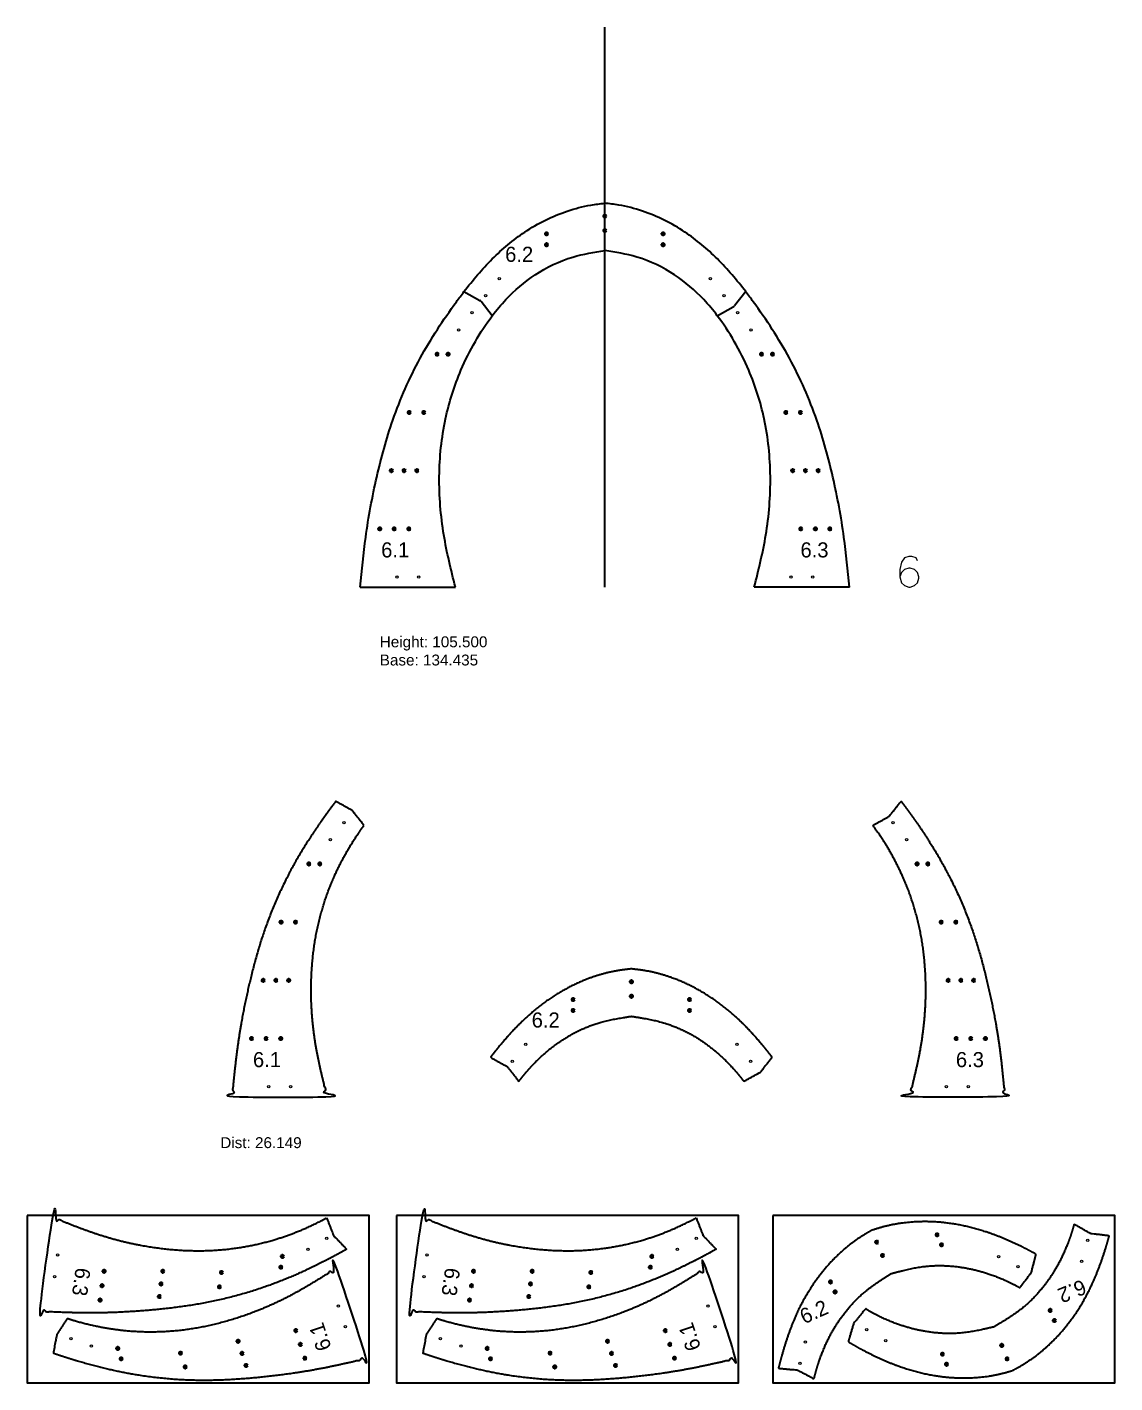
# Model space of a CAD drawing. Header units: inches. Extents: x 65 to 2319, y 437 to 926.
# Drawn here: x 1286.4 to 1585.4, y 519.8 to 892.4 of the extents above; entities that cross this region are included whole.
import ezdxf

# ---------------------------------------------------------------- set-up
doc = ezdxf.new("R2010")
doc.units = ezdxf.units.IN
doc.header["$MEASUREMENT"] = 0
doc.header["$PDMODE"] = 32
doc.header["$PDSIZE"] = 0.51
for name, color, linetype, lineweight in [('Annotation', 7, 'Continuous', 9), ('Drilling', 3, 'Continuous', 13), ('Engrave', 4, 'Continuous', 50)]:
    doc.layers.add(name, color=color, linetype=linetype, lineweight=lineweight)
doc.layers.add('Cut Sheet', color=1, linetype='Continuous')
doc.styles.get("Standard").update_dxf_attribs({"font": 'Arial.ttf'})
doc.styles.add('Tw Cen MT', font='')
doc.styles.get('Tw Cen MT').set_extended_font_data('Tw Cen MT')

# ---------------------------------------------------------------- blocks, each defined once
blk = doc.blocks.new('*U944')
at = {"layer": 'Engrave'}
blk.add_point((0, 0), dxfattribs=at)
blk = doc.blocks.new('*U945')
at = {"layer": 'Engrave', "color": 0, "linetype": 'ByBlock', "lineweight": -2, "transparency": 16777216}
for p in [(0, 0), (4, 0), (8, 0)]:
    blk.add_blockref('*U944', p, dxfattribs=at)
blk = doc.blocks.new('*U946')
at = {"layer": 'Engrave'}
blk.add_point((0, 0), dxfattribs=at)
blk = doc.blocks.new('*U947')
at = {"layer": 'Engrave', "color": 0, "linetype": 'ByBlock', "lineweight": -2, "transparency": 16777216}
for p in [(0, 0), (3.5, 0), (7, 0)]:
    blk.add_blockref('*U946', p, dxfattribs=at)
blk = doc.blocks.new('*U948')
at = {"layer": 'Engrave'}
blk.add_point((0, 0), dxfattribs=at)
blk = doc.blocks.new('*U949')
at = {"layer": 'Engrave', "color": 0, "linetype": 'ByBlock', "lineweight": -2, "transparency": 16777216}
for p in [(0, 0), (4, 0)]:
    blk.add_blockref('*U948', p, dxfattribs=at)
blk = doc.blocks.new('*U950')
at = {"layer": 'Engrave'}
blk.add_point((0, 0), dxfattribs=at)
blk = doc.blocks.new('*U951')
at = {"layer": 'Engrave', "color": 0, "linetype": 'ByBlock', "lineweight": -2, "transparency": 16777216}
for p in [(0, 0), (3, 0)]:
    blk.add_blockref('*U950', p, dxfattribs=at)
blk = doc.blocks.new('*U952')
at = {"layer": 'Engrave'}
blk.add_point((0, 0), dxfattribs=at)
blk = doc.blocks.new('*U953')
at = {"layer": 'Engrave', "color": 0, "linetype": 'ByBlock', "lineweight": -2, "transparency": 16777216}
for p in [(0, 0), (3, 0)]:
    blk.add_blockref('*U952', p, dxfattribs=at)
blk = doc.blocks.new('*U954')
at = {"layer": 'Engrave'}
blk.add_point((0, 0), dxfattribs=at)
blk = doc.blocks.new('*U955')
at = {"layer": 'Engrave', "color": 0, "linetype": 'ByBlock', "lineweight": -2, "transparency": 16777216}
for p in [(0, 0), (4, 0)]:
    blk.add_blockref('*U954', p, dxfattribs=at)
blk = doc.blocks.new('*U976')
at = {"layer": 'Engrave'}
blk.add_point((0, 0), dxfattribs=at)
blk = doc.blocks.new('*U977')
at = {"layer": 'Engrave', "color": 0, "linetype": 'ByBlock', "lineweight": -2, "transparency": 16777216}
for p in [(0, 0), (4, 0), (8, 0)]:
    blk.add_blockref('*U976', p, dxfattribs=at)
blk = doc.blocks.new('*U978')
at = {"layer": 'Engrave'}
blk.add_point((0, 0), dxfattribs=at)
blk = doc.blocks.new('*U979')
at = {"layer": 'Engrave', "color": 0, "linetype": 'ByBlock', "lineweight": -2, "transparency": 16777216}
for p in [(0, 0), (3.5, 0), (7, 0)]:
    blk.add_blockref('*U978', p, dxfattribs=at)
blk = doc.blocks.new('*U980')
at = {"layer": 'Engrave'}
blk.add_point((0, 0), dxfattribs=at)
blk = doc.blocks.new('*U981')
at = {"layer": 'Engrave', "color": 0, "linetype": 'ByBlock', "lineweight": -2, "transparency": 16777216}
for p in [(0, 0), (4, 0)]:
    blk.add_blockref('*U980', p, dxfattribs=at)
blk = doc.blocks.new('*U982')
at = {"layer": 'Engrave'}
blk.add_point((0, 0), dxfattribs=at)
blk = doc.blocks.new('*U983')
at = {"layer": 'Engrave', "color": 0, "linetype": 'ByBlock', "lineweight": -2, "transparency": 16777216}
for p in [(0, 0), (3, 0)]:
    blk.add_blockref('*U982', p, dxfattribs=at)
blk = doc.blocks.new('*U984')
at = {"layer": 'Engrave'}
blk.add_point((0, 0), dxfattribs=at)
blk = doc.blocks.new('*U985')
at = {"layer": 'Engrave', "color": 0, "linetype": 'ByBlock', "lineweight": -2, "transparency": 16777216}
for p in [(0, 0), (3, 0)]:
    blk.add_blockref('*U984', p, dxfattribs=at)
blk = doc.blocks.new('*U1016')
at = {"layer": 'Engrave'}
blk.add_point((0, 0), dxfattribs=at)
blk = doc.blocks.new('*U1017')
at = {"layer": 'Engrave', "color": 0, "linetype": 'ByBlock', "lineweight": -2, "transparency": 16777216}
for p in [(0, 0), (4, 0), (8, 0)]:
    blk.add_blockref('*U1016', p, dxfattribs=at)
blk = doc.blocks.new('*U1018')
at = {"layer": 'Engrave'}
blk.add_point((0, 0), dxfattribs=at)
blk = doc.blocks.new('*U1019')
at = {"layer": 'Engrave', "color": 0, "linetype": 'ByBlock', "lineweight": -2, "transparency": 16777216}
for p in [(0, 0), (3.5, 0), (7, 0)]:
    blk.add_blockref('*U1018', p, dxfattribs=at)
blk = doc.blocks.new('*U1020')
at = {"layer": 'Engrave'}
blk.add_point((0, 0), dxfattribs=at)
blk = doc.blocks.new('*U1021')
at = {"layer": 'Engrave', "color": 0, "linetype": 'ByBlock', "lineweight": -2, "transparency": 16777216}
for p in [(0, 0), (4, 0)]:
    blk.add_blockref('*U1020', p, dxfattribs=at)
blk = doc.blocks.new('*U1022')
at = {"layer": 'Engrave'}
blk.add_point((0, 0), dxfattribs=at)
blk = doc.blocks.new('*U1023')
at = {"layer": 'Engrave', "color": 0, "linetype": 'ByBlock', "lineweight": -2, "transparency": 16777216}
for p in [(0, 0), (3, 0)]:
    blk.add_blockref('*U1022', p, dxfattribs=at)
blk = doc.blocks.new('*U1024')
at = {"layer": 'Engrave'}
blk.add_point((0, 0), dxfattribs=at)
blk = doc.blocks.new('*U1025')
at = {"layer": 'Engrave', "color": 0, "linetype": 'ByBlock', "lineweight": -2, "transparency": 16777216}
for p in [(0, 0), (3, 0)]:
    blk.add_blockref('*U1024', p, dxfattribs=at)
blk = doc.blocks.new('*U1026')
at = {"layer": 'Engrave'}
blk.add_point((0, 0), dxfattribs=at)
blk = doc.blocks.new('*U1027')
at = {"layer": 'Engrave', "color": 0, "linetype": 'ByBlock', "lineweight": -2, "transparency": 16777216}
for p in [(0, 0), (4, 0)]:
    blk.add_blockref('*U1026', p, dxfattribs=at)
blk = doc.blocks.new('*U1028')
at = {"layer": 'Engrave'}
blk.add_point((0, 0), dxfattribs=at)
blk = doc.blocks.new('*U1029')
at = {"layer": 'Engrave', "color": 0, "linetype": 'ByBlock', "lineweight": -2, "transparency": 16777216}
for p in [(0, 0), (3, 0)]:
    blk.add_blockref('*U1028', p, dxfattribs=at)
blk = doc.blocks.new('*U1030')
at = {"layer": 'Engrave'}
blk.add_point((0, 0), dxfattribs=at)
blk = doc.blocks.new('*U1031')
at = {"layer": 'Engrave', "color": 0, "linetype": 'ByBlock', "lineweight": -2, "transparency": 16777216}
for p in [(0, 0), (4, 0), (8, 0)]:
    blk.add_blockref('*U1030', p, dxfattribs=at)
blk = doc.blocks.new('*U1032')
at = {"layer": 'Engrave'}
blk.add_point((0, 0), dxfattribs=at)
blk = doc.blocks.new('*U1033')
at = {"layer": 'Engrave', "color": 0, "linetype": 'ByBlock', "lineweight": -2, "transparency": 16777216}
for p in [(0, 0), (3.5, 0), (7, 0)]:
    blk.add_blockref('*U1032', p, dxfattribs=at)
blk = doc.blocks.new('*U1034')
at = {"layer": 'Engrave'}
blk.add_point((0, 0), dxfattribs=at)
blk = doc.blocks.new('*U1035')
at = {"layer": 'Engrave', "color": 0, "linetype": 'ByBlock', "lineweight": -2, "transparency": 16777216}
for p in [(0, 0), (4, 0)]:
    blk.add_blockref('*U1034', p, dxfattribs=at)
blk = doc.blocks.new('*U1036')
at = {"layer": 'Engrave'}
blk.add_point((0, 0), dxfattribs=at)
blk = doc.blocks.new('*U1037')
at = {"layer": 'Engrave', "color": 0, "linetype": 'ByBlock', "lineweight": -2, "transparency": 16777216}
for p in [(0, 0), (3, 0)]:
    blk.add_blockref('*U1036', p, dxfattribs=at)
blk = doc.blocks.new('*U1329')
at = {"layer": 'Engrave'}
blk.add_point((0, 0), dxfattribs=at)
blk = doc.blocks.new('*U1331')
at = {"layer": 'Engrave', "color": 0, "linetype": 'ByBlock', "lineweight": -2, "transparency": 16777216}
for p in [(0, 0), (4, 0), (8, 0)]:
    blk.add_blockref('*U1329', p, dxfattribs=at)
blk = doc.blocks.new('*U1332')
at = {"layer": 'Engrave'}
blk.add_point((0, 0), dxfattribs=at)
blk = doc.blocks.new('*U1333')
at = {"layer": 'Engrave', "color": 0, "linetype": 'ByBlock', "lineweight": -2, "transparency": 16777216}
for p in [(0, 0), (3.5, 0), (7, 0)]:
    blk.add_blockref('*U1332', p, dxfattribs=at)
blk = doc.blocks.new('*U1334')
at = {"layer": 'Engrave'}
blk.add_point((0, 0), dxfattribs=at)
blk = doc.blocks.new('*U1335')
at = {"layer": 'Engrave', "color": 0, "linetype": 'ByBlock', "lineweight": -2, "transparency": 16777216}
for p in [(0, 0), (4, 0)]:
    blk.add_blockref('*U1334', p, dxfattribs=at)
blk = doc.blocks.new('*U1336')
at = {"layer": 'Engrave'}
blk.add_point((0, 0), dxfattribs=at)
blk = doc.blocks.new('*U1337')
at = {"layer": 'Engrave', "color": 0, "linetype": 'ByBlock', "lineweight": -2, "transparency": 16777216}
for p in [(0, 0), (3, 0)]:
    blk.add_blockref('*U1336', p, dxfattribs=at)
blk = doc.blocks.new('*U1338')
at = {"layer": 'Engrave'}
blk.add_point((0, 0), dxfattribs=at)
blk = doc.blocks.new('*U1339')
at = {"layer": 'Engrave', "color": 0, "linetype": 'ByBlock', "lineweight": -2, "transparency": 16777216}
for p in [(0, 0), (3, 0)]:
    blk.add_blockref('*U1338', p, dxfattribs=at)
blk = doc.blocks.new('*U1340')
at = {"layer": 'Engrave'}
blk.add_point((0, 0), dxfattribs=at)
blk = doc.blocks.new('*U1341')
at = {"layer": 'Engrave', "color": 0, "linetype": 'ByBlock', "lineweight": -2, "transparency": 16777216}
for p in [(0, 0), (4, 0)]:
    blk.add_blockref('*U1340', p, dxfattribs=at)
blk = doc.blocks.new('*U1342')
at = {"layer": 'Engrave'}
blk.add_point((0, 0), dxfattribs=at)
blk = doc.blocks.new('*U1343')
at = {"layer": 'Engrave', "color": 0, "linetype": 'ByBlock', "lineweight": -2, "transparency": 16777216}
for p in [(0, 0), (3, 0)]:
    blk.add_blockref('*U1342', p, dxfattribs=at)
blk = doc.blocks.new('*U1344')
at = {"layer": 'Engrave'}
blk.add_point((0, 0), dxfattribs=at)
blk = doc.blocks.new('*U1345')
at = {"layer": 'Engrave', "color": 0, "linetype": 'ByBlock', "lineweight": -2, "transparency": 16777216}
for p in [(0, 0), (4, 0), (8, 0)]:
    blk.add_blockref('*U1344', p, dxfattribs=at)
blk = doc.blocks.new('*U1346')
at = {"layer": 'Engrave'}
blk.add_point((0, 0), dxfattribs=at)
blk = doc.blocks.new('*U1347')
at = {"layer": 'Engrave', "color": 0, "linetype": 'ByBlock', "lineweight": -2, "transparency": 16777216}
for p in [(0, 0), (3.5, 0), (7, 0)]:
    blk.add_blockref('*U1346', p, dxfattribs=at)
blk = doc.blocks.new('*U1348')
at = {"layer": 'Engrave'}
blk.add_point((0, 0), dxfattribs=at)
blk = doc.blocks.new('*U1349')
at = {"layer": 'Engrave', "color": 0, "linetype": 'ByBlock', "lineweight": -2, "transparency": 16777216}
for p in [(0, 0), (4, 0)]:
    blk.add_blockref('*U1348', p, dxfattribs=at)
blk = doc.blocks.new('*U1350')
at = {"layer": 'Engrave'}
blk.add_point((0, 0), dxfattribs=at)
blk = doc.blocks.new('*U1351')
at = {"layer": 'Engrave', "color": 0, "linetype": 'ByBlock', "lineweight": -2, "transparency": 16777216}
for p in [(0, 0), (3, 0)]:
    blk.add_blockref('*U1350', p, dxfattribs=at)
blk = doc.blocks.new('*U1367')
at = {"layer": 'Engrave'}
blk.add_point((0, 0), dxfattribs=at)
blk = doc.blocks.new('*U1369')
at = {"layer": 'Engrave', "color": 0, "linetype": 'ByBlock', "lineweight": -2, "transparency": 16777216}
for p in [(0, 0), (3, 0)]:
    blk.add_blockref('*U1367', p, dxfattribs=at)
blk = doc.blocks.new('*U1370')
at = {"layer": 'Engrave'}
blk.add_point((0, 0), dxfattribs=at)
blk = doc.blocks.new('*U1371')
at = {"layer": 'Engrave', "color": 0, "linetype": 'ByBlock', "lineweight": -2, "transparency": 16777216}
for p in [(0, 0), (4, 0)]:
    blk.add_blockref('*U1370', p, dxfattribs=at)
blk = doc.blocks.new('*U1372')
at = {"layer": 'Engrave'}
blk.add_point((0, 0), dxfattribs=at)
blk = doc.blocks.new('*U1373')
at = {"layer": 'Engrave', "color": 0, "linetype": 'ByBlock', "lineweight": -2, "transparency": 16777216}
for p in [(0, 0), (3, 0)]:
    blk.add_blockref('*U1372', p, dxfattribs=at)
blk = doc.blocks.new('*U1374')
at = {"layer": 'Engrave'}
blk.add_point((0, 0), dxfattribs=at)
blk = doc.blocks.new('*U1376')
at = {"layer": 'Engrave', "color": 0, "linetype": 'ByBlock', "lineweight": -2, "transparency": 16777216}
for p in [(0, 0), (4, 0), (8, 0)]:
    blk.add_blockref('*U1374', p, dxfattribs=at)
blk = doc.blocks.new('*U1377')
at = {"layer": 'Engrave'}
blk.add_point((0, 0), dxfattribs=at)
blk = doc.blocks.new('*U1378')
at = {"layer": 'Engrave', "color": 0, "linetype": 'ByBlock', "lineweight": -2, "transparency": 16777216}
for p in [(0, 0), (3.5, 0), (7, 0)]:
    blk.add_blockref('*U1377', p, dxfattribs=at)
blk = doc.blocks.new('*U1379')
at = {"layer": 'Engrave'}
blk.add_point((0, 0), dxfattribs=at)
blk = doc.blocks.new('*U1380')
at = {"layer": 'Engrave', "color": 0, "linetype": 'ByBlock', "lineweight": -2, "transparency": 16777216}
for p in [(0, 0), (4, 0)]:
    blk.add_blockref('*U1379', p, dxfattribs=at)
blk = doc.blocks.new('*U1381')
at = {"layer": 'Engrave'}
blk.add_point((0, 0), dxfattribs=at)
blk = doc.blocks.new('*U1382')
at = {"layer": 'Engrave', "color": 0, "linetype": 'ByBlock', "lineweight": -2, "transparency": 16777216}
for p in [(0, 0), (3, 0)]:
    blk.add_blockref('*U1381', p, dxfattribs=at)
blk = doc.blocks.new('*U1383')
at = {"layer": 'Engrave'}
blk.add_point((0, 0), dxfattribs=at)
blk = doc.blocks.new('*U1384')
at = {"layer": 'Engrave', "color": 0, "linetype": 'ByBlock', "lineweight": -2, "transparency": 16777216}
for p in [(0, 0), (4, 0), (8, 0)]:
    blk.add_blockref('*U1383', p, dxfattribs=at)
blk = doc.blocks.new('*U1385')
at = {"layer": 'Engrave'}
blk.add_point((0, 0), dxfattribs=at)
blk = doc.blocks.new('*U1386')
at = {"layer": 'Engrave', "color": 0, "linetype": 'ByBlock', "lineweight": -2, "transparency": 16777216}
for p in [(0, 0), (3.5, 0), (7, 0)]:
    blk.add_blockref('*U1385', p, dxfattribs=at)
blk = doc.blocks.new('*U1387')
at = {"layer": 'Engrave'}
blk.add_point((0, 0), dxfattribs=at)
blk = doc.blocks.new('*U1388')
at = {"layer": 'Engrave', "color": 0, "linetype": 'ByBlock', "lineweight": -2, "transparency": 16777216}
for p in [(0, 0), (4, 0)]:
    blk.add_blockref('*U1387', p, dxfattribs=at)
blk = doc.blocks.new('*U1389')
at = {"layer": 'Engrave'}
blk.add_point((0, 0), dxfattribs=at)
blk = doc.blocks.new('*U1390')
at = {"layer": 'Engrave', "color": 0, "linetype": 'ByBlock', "lineweight": -2, "transparency": 16777216}
for p in [(0, 0), (3, 0)]:
    blk.add_blockref('*U1389', p, dxfattribs=at)

msp = doc.modelspace()

# ---------------------------------------------------------------- linework, layer by layer
for p, q in [((1445.21, 738.5), (1445.21, 892.4)), ((1406.5, 819.7), (1410.88, 817.27)), ((1414.29, 813.09), (1411.18, 817.02)), ((1483.93, 819.7), (1480.81, 815.77)), ((1476.13, 813.09), (1480.51, 815.52)), ((1377.99, 738.5), (1404.14, 738.5)), ((1512.43, 738.5), (1486.28, 738.5))]:
    msp.add_line(p, q)
for centre, start, end in [((1410.39, 816.4), 38.4032, 60.9784), ((1480.03, 816.4), 299.0216, 321.5968)]:
    msp.add_arc(centre, 1, start, end)
for points, knots in [([(1406.5, 819.7), (1408.92, 822.85), (1413.97, 828.85), (1423.34, 836.74), (1432.79, 841.48), (1440.43, 843.45), (1443.93, 843.86), (1445.21, 844)], [87.351868, 87.351868, 87.351868, 87.351868, 99.253767, 110.832891, 123.852404, 130.555924, 134.418859, 134.418859, 134.418859, 134.418859]), ([(1483.93, 819.7), (1481.51, 822.85), (1476.45, 828.85), (1467.08, 836.74), (1457.64, 841.48), (1449.99, 843.45), (1446.49, 843.86), (1445.21, 844)], [87.351868, 87.351868, 87.351868, 87.351868, 99.253767, 110.832891, 123.852404, 130.555924, 134.418859, 134.418859, 134.418859, 134.418859]), ([(1414.29, 813.09), (1415.46, 814.63), (1418.95, 818.8), (1426.03, 824.86), (1435.48, 829.45), (1442.25, 830.52), (1445.21, 830.99)], [78.046925, 78.046925, 78.046925, 78.046925, 83.839805, 94.312482, 105.803748, 114.783894, 114.783894, 114.783894, 114.783894]), ([(1476.13, 813.09), (1474.96, 814.63), (1471.47, 818.8), (1464.39, 824.86), (1454.94, 829.45), (1448.18, 830.52), (1445.21, 830.99)], [78.046925, 78.046925, 78.046925, 78.046925, 83.839805, 94.312482, 105.803748, 114.783894, 114.783894, 114.783894, 114.783894]), ([(1377.99, 738.5), (1378.43, 743.09), (1379.39, 753.25), (1382.3, 768.6), (1386.79, 785.25), (1394.01, 801.58), (1401.42, 812.92), (1405.79, 818.78), (1406.5, 819.7)], [0, 0, 0, 0, 13.80525, 30.606603, 46.826991, 65.438253, 83.887595, 87.351868, 87.351868, 87.351868, 87.351868]), ([(1512.43, 738.5), (1512, 743.09), (1511.04, 753.25), (1508.12, 768.6), (1503.64, 785.25), (1496.41, 801.58), (1489.01, 812.92), (1484.63, 818.78), (1483.93, 819.7)], [0, 0, 0, 0, 13.80525, 30.606603, 46.826991, 65.438253, 83.887595, 87.351868, 87.351868, 87.351868, 87.351868]), ([(1404.14, 738.5), (1402.96, 743.25), (1400.47, 753.22), (1399.25, 768.84), (1400.79, 784.22), (1404.73, 796.64), (1409.42, 805.98), (1412.58, 810.84), (1414.29, 813.09)], [0, 0, 0, 0, 14.662909, 30.78692, 46.733118, 60.745664, 69.592423, 78.046925, 78.046925, 78.046925, 78.046925]), ([(1486.28, 738.5), (1487.47, 743.25), (1489.96, 753.22), (1491.18, 768.84), (1489.64, 784.22), (1485.7, 796.64), (1481.01, 805.98), (1477.84, 810.84), (1476.13, 813.09)], [0, 0, 0, 0, 14.662909, 30.78692, 46.733118, 60.745664, 69.592423, 78.046925, 78.046925, 78.046925, 78.046925])]:
    msp.add_open_spline(points, degree=3, knots=knots)
for points, weights, knots in [([(1379.06, 673), (1377.36, 670.75), (1374.19, 665.89), (1369.5, 656.55), (1365.56, 644.13), (1364.02, 628.75), (1365.24, 613.13), (1367.73, 603.16), (1368.92, 598.42), (1360.2, 598.42), (1351.48, 598.42), (1342.77, 598.42), (1343.2, 603), (1344.16, 613.16), (1347.08, 628.52), (1351.56, 645.16), (1358.79, 661.5), (1366.19, 672.83), (1370.57, 678.7), (1371.27, 679.61), (1372.73, 678.8), (1374.19, 677.99), (1375.65, 677.18), (1375.77, 677.12), (1375.87, 677.03), (1375.95, 676.93), (1376.99, 675.62), (1378.03, 674.31), (1379.06, 673)], [1, 1, 1, 1, 1, 1, 1, 1, 1, 1, 1, 1, 1, 1, 1, 1, 1, 1, 1, 1, 1, 1, 1, 0.987104668363, 0.987104668363, 1, 1, 1, 1], [0, 0, 0, 0, 8.454502, 17.301261, 31.313808, 47.260006, 63.384017, 78.046925, 78.046925, 78.046925, 79.046925, 79.046925, 79.046925, 92.852175, 109.653528, 125.873916, 144.485179, 162.934521, 166.398793, 166.398793, 166.398793, 167.398793, 167.398793, 167.398793, 167.792805, 167.792805, 167.792805, 168.792805, 168.792805, 168.792805, 168.792805]), ([(1518.85, 673), (1520.56, 670.75), (1523.72, 665.89), (1528.41, 656.55), (1532.35, 644.13), (1533.89, 628.75), (1532.67, 613.13), (1530.18, 603.16), (1529, 598.42), (1537.71, 598.42), (1546.43, 598.42), (1555.15, 598.42), (1554.71, 603), (1553.75, 613.16), (1550.84, 628.52), (1546.35, 645.16), (1539.13, 661.5), (1531.72, 672.83), (1527.35, 678.7), (1526.64, 679.61), (1525.6, 678.3), (1524.57, 677), (1523.53, 675.69), (1523.45, 675.58), (1523.35, 675.5), (1523.23, 675.43), (1521.77, 674.62), (1520.31, 673.81), (1518.85, 673)], [1, 1, 1, 1, 1, 1, 1, 1, 1, 1, 1, 1, 1, 1, 1, 1, 1, 1, 1, 1, 1, 1, 1, 0.987104668363, 0.987104668363, 1, 1, 1, 1], [0, 0, 0, 0, 8.454502, 17.301261, 31.313808, 47.260006, 63.384017, 78.046925, 78.046925, 78.046925, 79.046925, 79.046925, 79.046925, 92.852175, 109.653528, 125.873916, 144.485179, 162.934521, 166.398793, 166.398793, 166.398793, 167.398793, 167.398793, 167.398793, 167.792805, 167.792805, 167.792805, 168.792805, 168.792805, 168.792805, 168.792805]), ([(1418.47, 606.58), (1418.39, 606.68), (1418.29, 606.77), (1418.17, 606.83), (1416.71, 607.64), (1415.25, 608.45), (1413.79, 609.26), (1416.21, 612.42), (1421.26, 618.41), (1430.63, 626.3), (1440.08, 631.04), (1447.72, 633.01), (1451.22, 633.42), (1452.5, 633.57), (1453.78, 633.42), (1457.28, 633.01), (1464.93, 631.04), (1474.37, 626.3), (1483.74, 618.41), (1488.8, 612.42), (1491.22, 609.26), (1490.18, 607.95), (1489.14, 606.65), (1488.1, 605.34), (1488.02, 605.23), (1487.92, 605.15), (1487.8, 605.08), (1486.34, 604.27), (1484.88, 603.46), (1483.42, 602.65), (1482.25, 604.19), (1478.76, 608.36), (1471.68, 614.42), (1462.23, 619.02), (1455.47, 620.08), (1452.5, 620.55), (1449.54, 620.08), (1442.77, 619.02), (1433.32, 614.42), (1426.24, 608.36), (1422.75, 604.19), (1421.58, 602.65), (1420.54, 603.96), (1419.51, 605.27), (1418.47, 606.58)], [1, 0.987104668363, 0.987104668363, 1, 1, 1, 1, 1, 1, 1, 1, 1, 1, 1, 1, 1, 1, 1, 1, 1, 1, 1, 1, 1, 0.987104668363, 0.987104668363, 1, 1, 1, 1, 1, 1, 1, 1, 1, 1, 1, 1, 1, 1, 1, 1, 1, 1, 1], [0, 0, 0, 0, 0.394012, 0.394012, 0.394012, 1.394012, 1.394012, 1.394012, 13.295911, 24.875035, 37.894548, 44.598068, 48.461003, 48.461003, 48.461003, 52.323939, 59.027458, 72.046972, 83.626096, 95.527995, 95.527995, 95.527995, 96.527995, 96.527995, 96.527995, 96.922007, 96.922007, 96.922007, 97.922007, 97.922007, 97.922007, 103.714887, 114.187563, 125.678829, 134.658975, 134.658975, 134.658975, 143.639122, 155.130388, 165.603064, 171.395944, 171.395944, 171.395944, 172.395944, 172.395944, 172.395944, 172.395944]), ([(1368.76, 565.16), (1366.3, 563.77), (1361.05, 561.3), (1351.16, 557.94), (1338.31, 555.74), (1322.86, 556.32), (1307.56, 559.67), (1298.03, 563.5), (1293.49, 565.32), (1292.29, 556.69), (1291.1, 548.06), (1289.9, 539.42), (1294.5, 539.22), (1304.7, 538.78), (1320.31, 539.57), (1337.41, 541.73), (1354.58, 546.65), (1366.82, 552.43), (1373.23, 555.96), (1374.24, 556.53), (1373.09, 557.74), (1371.93, 558.95), (1370.78, 560.15), (1370.69, 560.25), (1370.61, 560.36), (1370.57, 560.48), (1369.96, 562.04), (1369.36, 563.6), (1368.76, 565.16)], [1, 1, 1, 1, 1, 1, 1, 1, 1, 1, 1, 1, 1, 1, 1, 1, 1, 1, 1, 1, 1, 1, 1, 0.987104668363, 0.987104668363, 1, 1, 1, 1], [0, 0, 0, 0, 8.454502, 17.301261, 31.313808, 47.260006, 63.384017, 78.046925, 78.046925, 78.046925, 79.046925, 79.046925, 79.046925, 92.852175, 109.653528, 125.873916, 144.485179, 162.934521, 166.398793, 166.398793, 166.398793, 167.398793, 167.398793, 167.398793, 167.792805, 167.792805, 167.792805, 168.792805, 168.792805, 168.792805, 168.792805]), ([(1470.3, 565.16), (1467.84, 563.77), (1462.59, 561.3), (1452.7, 557.94), (1439.86, 555.74), (1424.41, 556.32), (1409.1, 559.67), (1399.57, 563.5), (1395.03, 565.32), (1393.84, 556.69), (1392.64, 548.06), (1391.45, 539.42), (1396.05, 539.22), (1406.24, 538.78), (1421.86, 539.57), (1438.96, 541.73), (1456.13, 546.65), (1468.37, 552.43), (1474.78, 555.96), (1475.78, 556.53), (1474.63, 557.74), (1473.48, 558.95), (1472.32, 560.15), (1472.23, 560.25), (1472.16, 560.36), (1472.11, 560.48), (1471.51, 562.04), (1470.91, 563.6), (1470.3, 565.16)], [1, 1, 1, 1, 1, 1, 1, 1, 1, 1, 1, 1, 1, 1, 1, 1, 1, 1, 1, 1, 1, 1, 1, 0.987104668363, 0.987104668363, 1, 1, 1, 1], [0, 0, 0, 0, 8.454502, 17.301261, 31.313808, 47.260006, 63.384017, 78.046925, 78.046925, 78.046925, 79.046925, 79.046925, 79.046925, 92.852175, 109.653528, 125.873916, 144.485179, 162.934521, 166.398793, 166.398793, 166.398793, 167.398793, 167.398793, 167.398793, 167.792805, 167.792805, 167.792805, 168.792805, 168.792805, 168.792805, 168.792805]), ([(1498.3, 523.24), (1498.18, 523.3), (1498.05, 523.34), (1497.92, 523.35), (1496.26, 523.5), (1494.6, 523.65), (1492.93, 523.8), (1493.87, 527.67), (1496.06, 535.2), (1501.44, 546.2), (1508.16, 554.35), (1514.35, 559.25), (1517.39, 561.04), (1518.5, 561.69), (1519.73, 562.08), (1523.09, 563.12), (1530.89, 564.41), (1541.44, 563.9), (1553.2, 560.48), (1560.25, 557.04), (1563.74, 555.14), (1563.32, 553.52), (1562.9, 551.9), (1562.48, 550.29), (1562.45, 550.16), (1562.39, 550.04), (1562.31, 549.93), (1561.3, 548.6), (1560.29, 547.27), (1559.29, 545.94), (1557.59, 546.87), (1552.71, 549.27), (1543.78, 551.95), (1533.28, 552.33), (1526.67, 550.56), (1523.77, 549.79), (1521.24, 548.16), (1515.49, 544.45), (1508.71, 536.43), (1504.69, 528.02), (1503.18, 522.79), (1502.73, 520.91), (1501.25, 521.69), (1499.78, 522.47), (1498.3, 523.24)], [1, 0.987104668363, 0.987104668363, 1, 1, 1, 1, 1, 1, 1, 1, 1, 1, 1, 1, 1, 1, 1, 1, 1, 1, 1, 1, 1, 0.987104668363, 0.987104668363, 1, 1, 1, 1, 1, 1, 1, 1, 1, 1, 1, 1, 1, 1, 1, 1, 1, 1, 1], [0, 0, 0, 0, 0.394012, 0.394012, 0.394012, 1.394012, 1.394012, 1.394012, 13.295911, 24.875035, 37.894548, 44.598068, 48.461003, 48.461003, 48.461003, 52.323939, 59.027458, 72.046972, 83.626096, 95.527995, 95.527995, 95.527995, 96.527995, 96.527995, 96.527995, 96.922007, 96.922007, 96.922007, 97.922007, 97.922007, 97.922007, 103.714887, 114.187563, 125.678829, 134.658975, 134.658975, 134.658975, 143.639122, 155.130388, 165.603064, 171.395944, 171.395944, 171.395944, 172.395944, 172.395944, 172.395944, 172.395944]), ([(1578.51, 560.91), (1578.62, 560.85), (1578.75, 560.8), (1578.88, 560.79), (1580.54, 560.59), (1582.2, 560.38), (1583.85, 560.18), (1582.8, 556.35), (1580.36, 548.89), (1574.65, 538.07), (1567.67, 530.13), (1561.33, 525.43), (1558.23, 523.73), (1557.1, 523.12), (1555.86, 522.77), (1552.47, 521.83), (1544.64, 520.79), (1534.1, 521.63), (1522.46, 525.42), (1515.52, 529.08), (1512.1, 531.1), (1512.57, 532.7), (1513.04, 534.3), (1513.51, 535.91), (1513.54, 536.03), (1513.61, 536.15), (1513.69, 536.25), (1514.74, 537.55), (1515.79, 538.85), (1516.84, 540.15), (1518.5, 539.16), (1523.3, 536.61), (1532.14, 533.65), (1542.62, 532.95), (1549.29, 534.5), (1552.21, 535.18), (1554.79, 536.73), (1560.66, 540.26), (1567.69, 548.06), (1571.97, 556.34), (1573.65, 561.51), (1574.15, 563.38), (1575.6, 562.56), (1577.06, 561.73), (1578.51, 560.91)], [1, 0.987104668363, 0.987104668363, 1, 1, 1, 1, 1, 1, 1, 1, 1, 1, 1, 1, 1, 1, 1, 1, 1, 1, 1, 1, 1, 0.987104668363, 0.987104668363, 1, 1, 1, 1, 1, 1, 1, 1, 1, 1, 1, 1, 1, 1, 1, 1, 1, 1, 1], [0, 0, 0, 0, 0.394012, 0.394012, 0.394012, 1.394012, 1.394012, 1.394012, 13.295911, 24.875035, 37.894548, 44.598068, 48.461003, 48.461003, 48.461003, 52.323939, 59.027458, 72.046972, 83.626096, 95.527995, 95.527995, 95.527995, 96.527995, 96.527995, 96.527995, 96.922007, 96.922007, 96.922007, 97.922007, 97.922007, 97.922007, 103.714887, 114.187563, 125.678829, 134.658975, 134.658975, 134.658975, 143.639122, 155.130388, 165.603064, 171.395944, 171.395944, 171.395944, 172.395944, 172.395944, 172.395944, 172.395944]), ([(1297.46, 537.47), (1300.14, 536.56), (1305.75, 535.09), (1316.09, 533.57), (1329.12, 533.75), (1344.2, 537.13), (1358.64, 543.21), (1367.32, 548.71), (1371.45, 551.33), (1374.19, 543.06), (1376.94, 534.79), (1379.69, 526.51), (1375.2, 525.48), (1365.25, 523.19), (1349.76, 521.12), (1332.55, 520.13), (1314.77, 521.85), (1301.68, 525.3), (1294.74, 527.61), (1293.64, 527.99), (1293.95, 529.63), (1294.26, 531.27), (1294.57, 532.92), (1294.6, 533.05), (1294.64, 533.17), (1294.72, 533.28), (1295.63, 534.68), (1296.55, 536.07), (1297.46, 537.47)], [1, 1, 1, 1, 1, 1, 1, 1, 1, 1, 1, 1, 1, 1, 1, 1, 1, 1, 1, 1, 1, 1, 1, 0.987104668363, 0.987104668363, 1, 1, 1, 1], [0, 0, 0, 0, 8.454502, 17.301261, 31.313808, 47.260006, 63.384017, 78.046925, 78.046925, 78.046925, 79.046925, 79.046925, 79.046925, 92.852175, 109.653528, 125.873916, 144.485179, 162.934521, 166.398793, 166.398793, 166.398793, 167.398793, 167.398793, 167.398793, 167.792805, 167.792805, 167.792805, 168.792805, 168.792805, 168.792805, 168.792805]), ([(1399.01, 537.47), (1401.68, 536.56), (1407.29, 535.09), (1417.63, 533.57), (1430.66, 533.75), (1445.75, 537.13), (1460.19, 543.21), (1468.86, 548.71), (1472.99, 551.33), (1475.74, 543.06), (1478.49, 534.79), (1481.23, 526.51), (1476.74, 525.48), (1466.8, 523.19), (1451.3, 521.12), (1434.09, 520.13), (1416.32, 521.85), (1403.23, 525.3), (1396.28, 527.61), (1395.19, 527.99), (1395.5, 529.63), (1395.81, 531.27), (1396.12, 532.92), (1396.14, 533.05), (1396.19, 533.17), (1396.26, 533.28), (1397.18, 534.68), (1398.09, 536.07), (1399.01, 537.47)], [1, 1, 1, 1, 1, 1, 1, 1, 1, 1, 1, 1, 1, 1, 1, 1, 1, 1, 1, 1, 1, 1, 1, 0.987104668363, 0.987104668363, 1, 1, 1, 1], [0, 0, 0, 0, 8.454502, 17.301261, 31.313808, 47.260006, 63.384017, 78.046925, 78.046925, 78.046925, 79.046925, 79.046925, 79.046925, 92.852175, 109.653528, 125.873916, 144.485179, 162.934521, 166.398793, 166.398793, 166.398793, 167.398793, 167.398793, 167.398793, 167.792805, 167.792805, 167.792805, 168.792805, 168.792805, 168.792805, 168.792805])]:
    msp.add_rational_spline(points, weights, degree=3, knots=knots)
at = {"layer": 'Annotation'}
msp.add_lwpolyline([(1531.14, 745.74), (1530.74, 746.54), (1529.54, 746.94), (1528.73, 746.94), (1527.53, 746.54), (1526.72, 745.34), (1526.32, 743.33), (1526.32, 741.32), (1526.72, 739.71), (1527.53, 738.91), (1528.73, 738.5), (1529.13, 738.5), (1530.34, 738.91), (1531.14, 739.71), (1531.54, 740.92), (1531.54, 741.32), (1531.14, 742.52), (1530.34, 743.33), (1529.13, 743.73), (1528.73, 743.73), (1527.53, 743.33), (1526.72, 742.52), (1526.32, 741.32)], dxfattribs=at)
at = {"layer": 'Cut Sheet'}
for points in [[(1286.44, 565.79), (1286.44, 519.79), (1380.44, 519.79), (1380.44, 565.79)], [(1387.99, 565.79), (1387.99, 519.79), (1481.99, 519.79), (1481.99, 565.79)], [(1491.39, 565.79), (1491.39, 519.79), (1585.39, 519.79), (1585.39, 565.79)]]:
    msp.add_lwpolyline(points, close=True, dxfattribs=at)
at = {"layer": 'Drilling'}
for centre, radius in [((1416.19, 823.28), 0.323), ((1474.24, 823.28), 0.323), ((1412.46, 818.58), 0.323), ((1477.97, 818.58), 0.323), ((1408.73, 813.88), 0.323), ((1481.69, 813.88), 0.323), ((1405.01, 809.18), 0.323), ((1485.42, 809.18), 0.323), ((1388.07, 741.25), 0.323), ((1394.07, 741.25), 0.323), ((1496.36, 741.25), 0.323), ((1502.36, 741.25), 0.323), ((1373.51, 673.79), 0.323), ((1524.41, 673.79), 0.323), ((1369.78, 669.09), 0.323), ((1528.13, 669.09), 0.323), ((1423.48, 612.85), 0.323), ((1481.53, 612.85), 0.323), ((1419.75, 608.14), 0.323), ((1485.26, 608.14), 0.323), ((1352.84, 601.17), 0.323), ((1358.84, 601.17), 0.323), ((1539.07, 601.17), 0.323), ((1545.07, 601.17), 0.323), ((1368.78, 559.54), 0.323), ((1470.32, 559.54), 0.323), ((1577.91, 558.98), 0.322), ((1294.83, 554.97), 0.323), ((1363.61, 556.5), 0.323), ((1396.37, 554.97), 0.323), ((1465.16, 556.5), 0.323), ((1553.43, 554.49), 0.322), ((1558.74, 551.7), 0.322), ((1576.22, 553.22), 0.322), ((1294.01, 549.02), 0.323), ((1395.55, 549.02), 0.323), ((1372.01, 540.9), 0.322), ((1473.56, 540.9), 0.322), ((1373.9, 535.21), 0.322), ((1475.45, 535.21), 0.322), ((1517.2, 534.37), 0.322), ((1298.47, 531.95), 0.322), ((1304.1, 529.89), 0.322), ((1400.01, 531.95), 0.322), ((1405.65, 529.89), 0.322), ((1500.34, 531), 0.322), ((1522.42, 531.41), 0.322), ((1498.84, 525.19), 0.322)]:
    msp.add_circle(centre, radius, dxfattribs=at)

# ---------------------------------------------------------------- block references
at = {"layer": 'Engrave'}
for name, p, rotation in [('*U955', (1445.21, 840.48), 270), ('*U953', (1429.21, 835.59), 270), ('*U1027', (1452.5, 630.04), 270), ('*U1025', (1436.5, 625.15), 270), ('*U1341', (1519.92, 558.47), 293.8712329455473), ('*U1339', (1507.27, 547.53), 293.8712329455473), ('*U1369', (1568.77, 536.92), 112.0633490487178), ('*U1376', (1362.81, 526.56), 108.3602947633021), ('*U1331', (1464.36, 526.56), 108.3602947633021), ('*U1382', (1312.29, 526.41), 108.3602947633021), ('*U1378', (1346.62, 524.57), 108.3602947633021), ('*U1337', (1413.83, 526.41), 108.3602947633021), ('*U1333', (1448.16, 524.57), 108.3602947633021), ('*U1371', (1555.78, 526.38), 112.0633490487178), ('*U1380', (1329.89, 524.17), 108.3602947633021), ('*U1335', (1431.43, 524.17), 108.3602947633021)]:
    msp.add_blockref(name, p, dxfattribs=dict(at, rotation=rotation))
at = {"layer": 'Engrave', "xscale": -1}
for name, p, rotation in [('*U985', (1461.21, 835.59), 90), ('*U1029', (1468.5, 625.15), 90), ('*U1343', (1536.53, 560.48), 113.8712329455472), ('*U1390', (1356.19, 551.58), 262.1247138353612), ('*U1351', (1457.74, 551.58), 262.1247138353612), ('*U1384', (1306.49, 542.54), 262.1247138353612), ('*U1386', (1322.78, 543.52), 262.1247138353612), ('*U1388', (1339.3, 546.18), 262.1247138353612), ('*U1345', (1408.03, 542.54), 262.1247138353612), ('*U1347', (1424.32, 543.52), 262.1247138353612), ('*U1349', (1440.84, 546.18), 262.1247138353612), ('*U1373', (1539.12, 524.9), 292.0633490487178)]:
    msp.add_blockref(name, p, dxfattribs=dict(at, rotation=rotation))
at = {"layer": 'Engrave'}
for name, p in [('*U951', (1399.12, 802.5)), ('*U949', (1391.46, 786.5)), ('*U947', (1386.56, 770.5)), ('*U945', (1383.35, 754.5)), ('*U1023', (1363.89, 662.42)), ('*U1021', (1356.23, 646.42)), ('*U1019', (1351.33, 630.42)), ('*U1017', (1348.13, 614.42))]:
    msp.add_blockref(name, p, dxfattribs=at)
at = {"layer": 'Engrave', "xscale": -1}
for name, p in [('*U983', (1491.3, 802.5)), ('*U981', (1498.97, 786.5)), ('*U979', (1503.86, 770.5)), ('*U977', (1507.07, 754.5)), ('*U1037', (1534.02, 662.42)), ('*U1035', (1541.68, 646.42)), ('*U1033', (1546.58, 630.42)), ('*U1031', (1549.79, 614.42))]:
    msp.add_blockref(name, p, dxfattribs=at)

# ---------------------------------------------------------------- texts
at = {"layer": 'Annotation', "color": 7, "char_height": 7, "line_spacing_factor": 0.481418, "style": 'Tw Cen MT'}
for s, insert, attachment_point in [('{\\H0.59259x;6.2}', (1417.82, 827.83), 7), ('{\\H0.59259x;6.1}', (1383.74, 746.59), 7), ('{\\H0.59259x;6.3}', (1506.69, 746.59), 9), ('{\\H0.59259x;6.2}', (1425.11, 617.39), 7), ('{\\H0.59259x;6.1}', (1348.51, 606.5), 7), ('{\\H0.59259x;6.3}', (1549.4, 606.5), 9)]:
    msp.add_mtext(s, dxfattribs=dict(at, insert=insert, attachment_point=attachment_point))
at = {"layer": 'Annotation', "char_height": 3, "attachment_point": 1}
for s, insert in [('Height: 105.500\\PBase: 134.435', (1383.36, 724.96)), ('Dist: 26.149', (1339.53, 587.31))]:
    msp.add_mtext_dynamic_manual_height_columns(s, width=45.2102, gutter_width=1, heights=[0], dxfattribs=dict(at, insert=insert))
at = {"layer": 'Annotation', "color": 7, "char_height": 7, "line_spacing_factor": 0.481418, "style": 'Tw Cen MT'}
for s, insert, attachment_point, rotation in [('{\\H0.59259x;6.3}', (1298.7, 544), 9, 262.1247), ('{\\H0.59259x;6.3}', (1400.25, 544), 9, 262.1247), ('{\\H0.59259x;6.2}', (1576.41, 548.39), 7, 202.0633), ('{\\H0.59259x;6.2}', (1500, 535.82), 7, 23.8712), ('{\\H0.59259x;6.1}', (1370.2, 529.42), 7, 108.3603), ('{\\H0.59259x;6.1}', (1471.75, 529.42), 7, 108.3603)]:
    msp.add_mtext(s, dxfattribs=dict(at, insert=insert, attachment_point=attachment_point, rotation=rotation))

doc.saveas('drawing.dxf')
